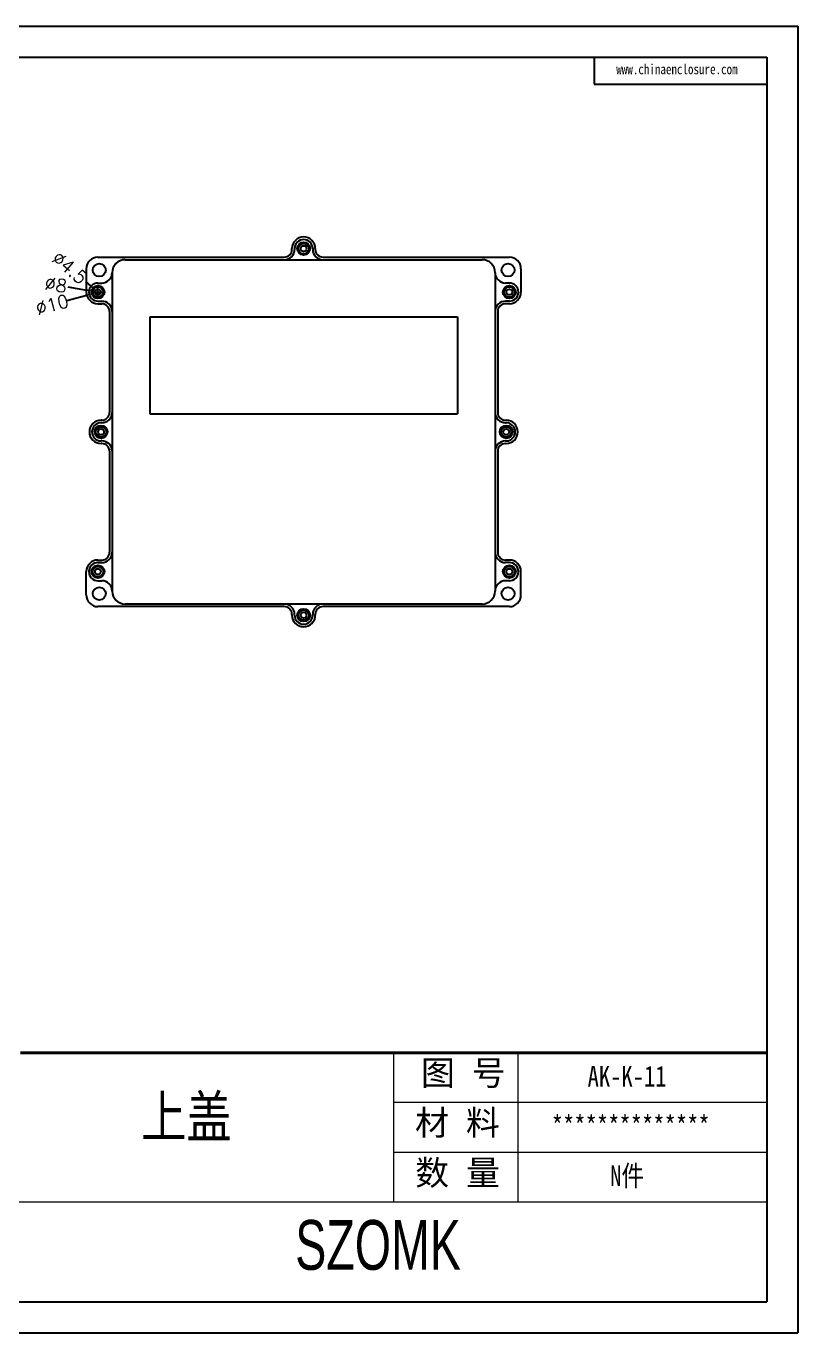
# Model space of a CAD drawing. Header units: inches. Extents: x -910 to 1772, y 1101 to 2111.
# Drawn here: x 1176 to 1772, y 1101 to 2111 of the extents above; entities that cross this region are included whole.
import ezdxf

# ---------------------------------------------------------------- set-up
doc = ezdxf.new("R2010")
doc.units = ezdxf.units.IN
doc.layers.add('文字', color=81, linetype='Continuous')
doc.layers.add('粗实线', color=7, linetype='Continuous', lineweight=30)
doc.layers.add('细实线', color=3, linetype='Continuous', lineweight=9)
doc.styles.get("Standard").update_dxf_attribs({"font": 'txt', "bigfont": 'gbcbig.shx'})
doc.styles.add('宋体', font='', dxfattribs={"width": 0.8, "height": 3.5})
doc.styles.add('长仿宋', font='', dxfattribs={"width": 0.7, "height": 4})
doc.styles.get('宋体').set_extended_font_data('SimSun')
doc.styles.get('长仿宋').set_extended_font_data('SimSun')
doc.dimstyles.new('10', dxfattribs={"dimtxt": 10, "dimasz": 5, "dimexe": 0.18, "dimexo": 0.0625, "dimgap": 1, "dimtad": 0, "dimzin": 9, "dimdsep": 46, "dimtxsty": 'Standard', "dimcen": 5, "dimclrd": 3, "dimclre": 3, "dimadec": 0, "dimazin": 2, "dimtfac": 1, "dimtofl": 0, "dimtmove": 0, "dimatfit": 3, "dimfxl": 0, "dimtolj": 1, "dimtzin": 0, "dimarcsym": 0})

# ---------------------------------------------------------------- blocks, each defined once
blk = doc.blocks.new('*D124')
at = {"color": 3, "lineweight": -2, "transparency": 16777216}
for p, q in [((1221.7, 1913.4), (1225.9, 1909.8)), ((1231.4, 1900.1), (1231.4, 1910.1)), ((1226.4, 1905.1), (1236.4, 1905.1))]:
    blk.add_line(p, q, dxfattribs=at)
at = {"color": 3, "transparency": 16777216}
blk.add_solid([(1226.4, 1910.5), (1225.3, 1909.2), (1229.7, 1906.6)], dxfattribs=at)
at = {"layer": 'Defpoints', "color": 0, "transparency": 16777216}
for p in [(1229.7, 1906.6), (1233.1, 1903.7)]:
    blk.add_point(p, dxfattribs=at)
at = {"color": 0, "transparency": 16777216, "insert": (1209.5, 1923.8), "char_height": 10, "attachment_point": 5, "rotation": 319.4629}
blk.add_mtext('\\A1;∅4.5', dxfattribs=at)
blk = doc.blocks.new('*D125')
at = {"color": 3, "lineweight": -2, "transparency": 16777216}
for p, q in [((1208.1, 1909.2), (1222.5, 1906.7)), ((1231.4, 1900.1), (1231.4, 1910.1)), ((1226.4, 1905.1), (1236.4, 1905.1))]:
    blk.add_line(p, q, dxfattribs=at)
at = {"color": 3, "transparency": 16777216}
blk.add_solid([(1222.6, 1907.5), (1222.4, 1905.9), (1227.4, 1905.8)], dxfattribs=at)
at = {"layer": 'Defpoints', "color": 0, "transparency": 16777216}
for p in [(1227.4, 1905.8), (1235.3, 1904.4)]:
    blk.add_point(p, dxfattribs=at)
at = {"color": 0, "transparency": 16777216, "insert": (1198.9, 1910.8), "char_height": 10, "attachment_point": 5, "rotation": 350.0974}
blk.add_mtext('\\A1;∅8', dxfattribs=at)
blk = doc.blocks.new('*D126')
at = {"color": 3, "lineweight": -2, "transparency": 16777216}
for p, q in [((1231.4, 1900.1), (1231.4, 1910.1)), ((1207.3, 1898.5), (1221.7, 1902.5)), ((1226.4, 1905.1), (1236.4, 1905.1))]:
    blk.add_line(p, q, dxfattribs=at)
at = {"color": 3, "transparency": 16777216}
blk.add_solid([(1221.5, 1903.3), (1221.9, 1901.7), (1226.5, 1903.8)], dxfattribs=at)
at = {"layer": 'Defpoints', "color": 0, "transparency": 16777216}
for p in [(1226.5, 1903.8), (1236.2, 1906.5)]:
    blk.add_point(p, dxfattribs=at)
at = {"color": 0, "transparency": 16777216, "insert": (1195.9, 1895.4), "char_height": 10, "attachment_point": 5, "rotation": 15.3923}
blk.add_mtext('\\A1;∅10', dxfattribs=at)

msp = doc.modelspace()

# ---------------------------------------------------------------- linework, layer by layer
for p, q in [((344.535, 2110.604), (1772.388, 2110.604)), ((1772.388, 2110.604), (1772.388, 1101.011)), ((381.482, 2086.566), (1748.35, 2086.566)), ((1614.806, 2086.566), (1614.806, 2065.7)), ((1748.35, 2086.566), (1748.35, 1125.049)), ((1614.806, 2065.7), (1748.35, 2065.7)), ((1381.36, 1938.128), (1381.36, 1938.728)), ((1383.36, 1938.728), (1383.36, 1938.128)), ((1397.36, 1938.728), (1397.36, 1938.128)), ((1399.36, 1938.728), (1399.36, 1938.128)), ((1231.36, 1932.128), (1375.36, 1932.128)), ((1252.36, 1930.128), (1528.36, 1930.128)), ((1405.36, 1932.128), (1549.36, 1932.128)), ((1222.36, 1923.128), (1222.36, 1905.128)), ((1222.36, 1923.128), (1222.36, 1905.128)), ((1242.36, 1920.128), (1242.36, 1674.128)), ((1242.36, 1920.128), (1242.36, 1674.128)), ((1538.36, 1920.128), (1538.36, 1674.128)), ((1558.36, 1923.128), (1558.36, 1905.128)), ((1231.36, 1912.128), (1234.36, 1912.128)), ((1549.36, 1912.128), (1546.36, 1912.128)), ((1231.36, 1898.128), (1234.36, 1898.128)), ((1549.36, 1898.128), (1546.36, 1898.128)), ((1231.36, 1896.128), (1234.36, 1896.128)), ((1231.36, 1896.128), (1234.36, 1896.128)), ((1240.36, 1890.128), (1240.36, 1812.128)), ((1240.36, 1890.128), (1240.36, 1812.128)), ((1540.36, 1890.128), (1540.36, 1812.128)), ((1549.36, 1896.128), (1546.36, 1896.128)), ((1271.36, 1886.128), (1271.36, 1811.128)), ((1271.36, 1886.128), (1509.36, 1886.128)), ((1509.36, 1886.128), (1509.36, 1811.128)), ((1271.36, 1811.128), (1509.36, 1811.128)), ((1234.36, 1806.128), (1233.76, 1806.128)), ((1234.36, 1806.128), (1233.76, 1806.128)), ((1234.36, 1804.128), (1233.76, 1804.128)), ((1546.36, 1806.128), (1546.96, 1806.128)), ((1546.36, 1804.128), (1546.96, 1804.128)), ((1234.36, 1790.128), (1233.76, 1790.128)), ((1234.36, 1788.128), (1233.76, 1788.128)), ((1234.36, 1788.128), (1233.76, 1788.128)), ((1546.36, 1790.128), (1546.96, 1790.128)), ((1546.36, 1788.128), (1546.96, 1788.128)), ((1240.36, 1782.128), (1240.36, 1704.128)), ((1240.36, 1782.128), (1240.36, 1704.128)), ((1540.36, 1782.128), (1540.36, 1704.128)), ((1231.36, 1698.128), (1234.36, 1698.128)), ((1231.36, 1698.128), (1234.36, 1698.128)), ((1231.36, 1696.128), (1234.36, 1696.128)), ((1549.36, 1698.128), (1546.36, 1698.128)), ((1549.36, 1696.128), (1546.36, 1696.128)), ((1222.36, 1671.128), (1222.36, 1689.128)), ((1222.36, 1671.128), (1222.36, 1689.128)), ((1558.36, 1671.128), (1558.36, 1689.128)), ((1231.36, 1682.128), (1234.36, 1682.128)), ((1549.36, 1682.128), (1546.36, 1682.128)), ((1375.36, 1662.128), (1231.36, 1662.128)), ((1528.36, 1664.128), (1252.36, 1664.128)), ((1381.36, 1656.128), (1381.36, 1655.528)), ((1383.36, 1655.528), (1383.36, 1656.128)), ((1397.36, 1655.528), (1397.36, 1656.128)), ((1399.36, 1655.528), (1399.36, 1656.128)), ((1399.36, 1656.128), (1399.36, 1655.528)), ((1549.36, 1662.128), (1405.36, 1662.128)), ((381.482, 1125.049), (1748.35, 1125.049)), ((344.535, 1101.011), (1772.388, 1101.011))]:
    msp.add_line(p, q)
for centre, radius in [((1390.36, 1938.728), 5), ((1390.36, 1938.728), 4), ((1390.36, 1938.728), 2.25), ((1232.36, 1922.128), 5), ((1232.36, 1922.128), 5), ((1548.36, 1922.128), 5), ((1231.36, 1905.128), 5), ((1231.36, 1905.128), 4), ((1549.36, 1905.128), 5), ((1549.36, 1905.128), 4), ((1231.36, 1905.128), 2.25), ((1231.36, 1905.128), 2.25), ((1549.36, 1905.128), 2.25), ((1233.76, 1797.128), 5), ((1233.76, 1797.128), 4), ((1233.76, 1797.128), 2.25), ((1233.76, 1797.128), 2.25), ((1546.96, 1797.128), 5), ((1546.96, 1797.128), 4), ((1546.96, 1797.128), 2.25), ((1231.36, 1689.128), 5), ((1231.36, 1689.128), 4), ((1231.36, 1689.128), 2.25), ((1231.36, 1689.128), 2.25), ((1549.36, 1689.128), 5), ((1549.36, 1689.128), 4), ((1549.36, 1689.128), 2.25), ((1232.36, 1672.128), 5), ((1232.36, 1672.128), 5), ((1548.36, 1672.128), 5), ((1390.36, 1655.528), 5), ((1390.36, 1655.528), 4), ((1390.36, 1655.528), 2.25)]:
    msp.add_circle(centre, radius)
for centre, radius, start, end in [((1390.36, 1938.728), 9, 0, 180), ((1390.36, 1938.728), 7, 0, 180), ((1231.36, 1923.128), 9, 90, 180), ((1231.36, 1923.128), 9, 90, 180), ((1252.36, 1920.128), 10, 90, 180), ((1252.36, 1920.128), 10, 90, 180), ((1375.36, 1938.128), 6, 270, 0), ((1375.36, 1938.128), 8, 270, 0), ((1405.36, 1938.128), 8, 180, 270), ((1405.36, 1938.128), 6, 180, 270), ((1528.36, 1920.128), 10, 0, 90), ((1549.36, 1923.128), 9, 0, 90), ((1234.36, 1920.128), 8, 270, 0), ((1546.36, 1920.128), 8, 180, 270), ((1231.36, 1905.128), 7, 90, 180), ((1549.36, 1905.128), 7, 0, 90), ((1231.36, 1905.128), 9, 180, 270), ((1231.36, 1905.128), 9, 180, 270), ((1231.36, 1905.128), 7, 180, 270), ((1234.36, 1890.128), 8, 0, 90), ((1546.36, 1890.128), 8, 90, 180), ((1549.36, 1905.128), 9, 270, 0), ((1549.36, 1905.128), 7, 270, 0), ((1234.36, 1890.128), 6, 0, 90), ((1234.36, 1890.128), 6, 0, 90), ((1546.36, 1890.128), 6, 90, 180), ((1234.36, 1812.128), 6, 270, 0), ((1234.36, 1812.128), 6, 270, 0), ((1234.36, 1812.128), 8, 270, 0), ((1546.36, 1812.128), 8, 180, 270), ((1546.36, 1812.128), 6, 180, 270), ((1233.76, 1797.128), 9, 90, 270), ((1233.76, 1797.128), 9, 90, 270), ((1233.76, 1797.128), 7, 90, 270), ((1546.96, 1797.128), 9, 270, 90), ((1546.96, 1797.128), 7, 270, 90), ((1234.36, 1782.128), 8, 0, 90), ((1234.36, 1782.128), 6, 0, 90), ((1234.36, 1782.128), 6, 0, 90), ((1546.36, 1782.128), 8, 90, 180), ((1546.36, 1782.128), 6, 90, 180), ((1231.36, 1689.128), 9, 90, 180), ((1231.36, 1689.128), 9, 90, 180), ((1231.36, 1689.128), 7, 90, 180), ((1234.36, 1704.128), 6, 270, 0), ((1234.36, 1704.128), 6, 270, 0), ((1234.36, 1704.128), 8, 270, 0), ((1546.36, 1704.128), 8, 180, 270), ((1546.36, 1704.128), 6, 180, 270), ((1549.36, 1689.128), 9, 0, 90), ((1549.36, 1689.128), 7, 0, 90), ((1231.36, 1689.128), 7, 180, 270), ((1549.36, 1689.128), 7, 270, 0), ((1234.36, 1674.128), 8, 0, 90), ((1546.36, 1674.128), 8, 90, 180), ((1231.36, 1671.128), 9, 180, 270), ((1231.36, 1671.128), 9, 180, 270), ((1252.36, 1674.128), 10, 180, 270), ((1252.36, 1674.128), 10, 180, 270), ((1528.36, 1674.128), 10, 270, 0), ((1549.36, 1671.128), 9, 270, 0), ((1375.36, 1656.128), 8, 0, 90), ((1375.36, 1656.128), 6, 0, 90), ((1405.36, 1656.128), 8, 90, 180), ((1405.36, 1656.128), 6, 90, 180), ((1390.36, 1655.528), 9, 180, 0), ((1390.36, 1655.528), 7, 180, 0)]:
    msp.add_arc(centre, radius, start, end)
at = {"layer": '粗实线', "color": 7, "lineweight": 40}
msp.add_line((1748.35, 1317.352), (1171.44, 1317.352), dxfattribs=at)
at = {"layer": '细实线', "color": 7}
for p, q in [((1459.895, 1317.352), (1459.895, 1201.97)), ((1556.046, 1317.352), (1556.046, 1202.78)), ((1748.35, 1278.892), (1459.895, 1278.892)), ((1748.35, 1240.431), (1459.895, 1240.431)), ((1748.35, 1201.97), (882.984, 1201.97))]:
    msp.add_line(p, q, dxfattribs=at)

# ---------------------------------------------------------------- texts
at = {"layer": '文字', "color": 0, "attachment_point": 1, "style": '宋体'}
for s, insert, char_height, width in [('www.chinaenclosure.com', (1632.01, 2081.281), 7.83458, 137.64612), ('{\\H1.111x;AK-K-11}', (1609.859, 1307.306), 14.42276, 166.74326), ('上盖', (1264.802, 1284.15), 32.0506, 409.75498), ('{\\H1.111x;**************}', (1582.116, 1268.845), 14.42276, 166.74326), ('{\\H1.111x;N件}', (1627.305, 1230.384), 14.42276, 166.74326)]:
    msp.add_mtext(s, dxfattribs=dict(at, insert=insert, char_height=char_height, width=width))
at = {"layer": '粗实线', "insert": (1383.91, 1188.199), "char_height": 38.46068, "width": 431.29849, "attachment_point": 1, "style": '长仿宋'}
msp.add_mtext('{\\fSTXinwei|b0|i0|c134|p2;SZOMK}', dxfattribs=at)
at = {"layer": '细实线', "color": 7, "char_height": 19.23034, "attachment_point": 1}
for s, insert, width in [('{\\fSimSun|b0|i0|c134|p54;图 号}', (1481.041, 1311.514), 96.15171), ('{\\fSimSun|b0|i0|c134|p54;材 料   }', (1476.482, 1273.053), 96.15171), ('{\\fSimSun|b0|i0|c134|p54;数 量}', (1476.575, 1234.403), 86.88511)]:
    msp.add_mtext(s, dxfattribs=dict(at, insert=insert, width=width))

# ---------------------------------------------------------------- dimensions: what is measured, and where the dimension line sits
for p1, p2, picture, middle in [((1233.07, 1903.666), (1229.65, 1906.591), '*D124', (1209.5, 1923.823)), ((1235.301, 1904.441), (1227.42, 1905.816), '*D125', (1198.886, 1910.798)), ((1236.181, 1906.456), (1226.54, 1903.801), '*D126', (1195.905, 1895.368))]:
    dim = msp.add_diameter_dim_2p(p1=p1, p2=p2, dimstyle='10')
    dim.commit()
    dim.dimension.update_dxf_attribs({"geometry": picture, "text_midpoint": middle, "dimtype": 163})

doc.saveas('drawing.dxf')
